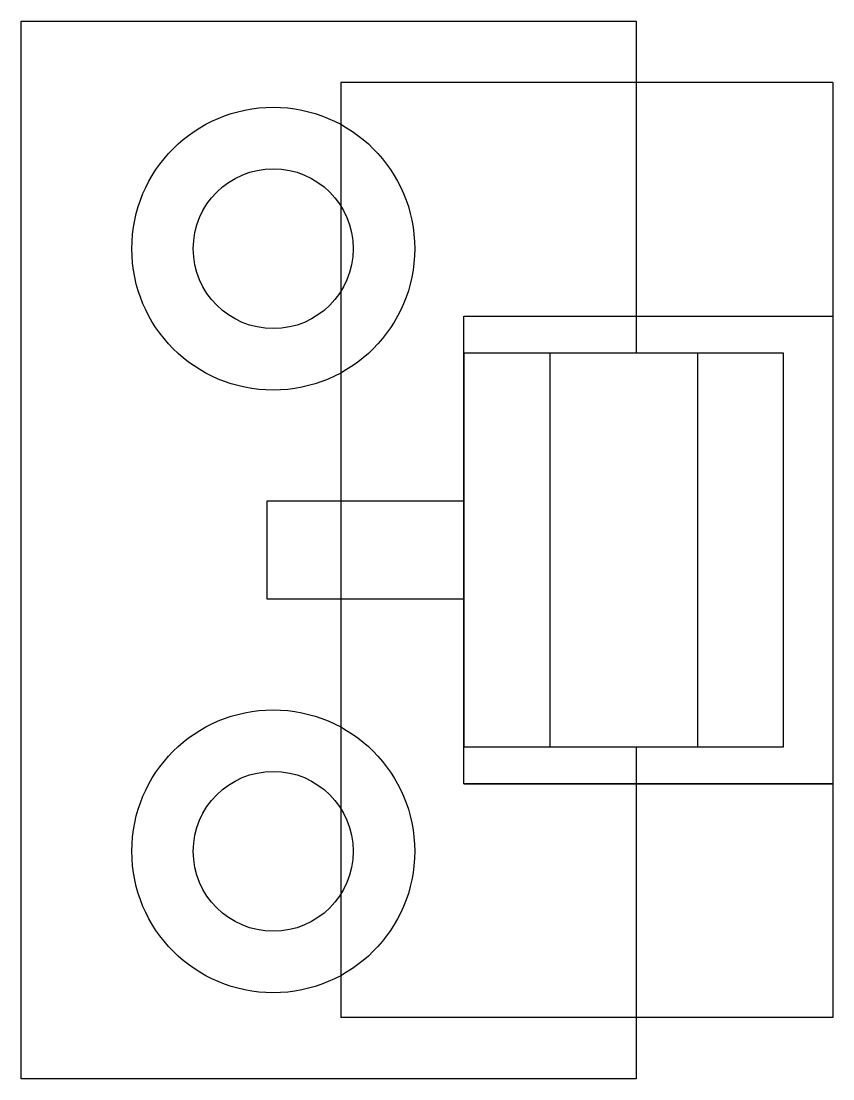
# Model space of a CAD drawing. Header units: millimetres. Extents: x 0 to 33, y 0 to 43.
import ezdxf

# ---------------------------------------------------------------- set-up
doc = ezdxf.new("R2010")
doc.units = ezdxf.units.MM
doc.layers.add('CONDUCTOR', color=7, linetype='Continuous')
doc.layers.add('THIET BI DIEN', color=5, linetype='Continuous')

# ---------------------------------------------------------------- blocks, each defined once
blk = doc.blocks.new('TV-BL2')
at = {"layer": 'CONDUCTOR', "color": 8, "ltscale": 100}
for p, q in [((-3.5, 8), (-3.5, -8)), ((2.5, 8), (2.5, -8))]:
    blk.add_line(p, q, dxfattribs=at)
for points in [[(-7, 9.5), (8, 9.5)], [(-7, -9.5), (8, -9.5)]]:
    blk.add_lwpolyline(points, dxfattribs=at)
for centre, radius in [((-14.75, 12.25), 5.75), ((-14.75, 12.25), 3.25), ((-14.75, -12.25), 5.75), ((-14.75, -12.25), 3.25)]:
    blk.add_circle(centre, radius, dxfattribs=at)
at = {"layer": 'THIET BI DIEN', "ltscale": 15}
for p, q in [((-12, 19), (-12, -19)), ((8, 19), (8, 9.5)), ((8, -9.5), (8, -19)), ((8, -19), (-7, -19))]:
    blk.add_line(p, q, dxfattribs=at)
for points in [[(0, -8), (0, -21.5), (-25, -21.5), (-25, 21.5), (0, 21.5), (0, 8)], [(8, 19), (-12, 19)], [(-7, -19), (-12, -19)]]:
    blk.add_lwpolyline(points, dxfattribs=at)
for points in [[(8, -9.5), (-7, -9.5), (-7, 9.5), (8, 9.5)], [(6, 8), (-7, 8), (-7, -8), (6, -8)], [(-7, 2), (-7, -2), (-15, -2), (-15, 2)]]:
    blk.add_lwpolyline(points, close=True, dxfattribs=at)

msp = doc.modelspace()

# ---------------------------------------------------------------- block references
msp.add_blockref('TV-BL2', (25, 21.5))

doc.saveas('drawing.dxf')
